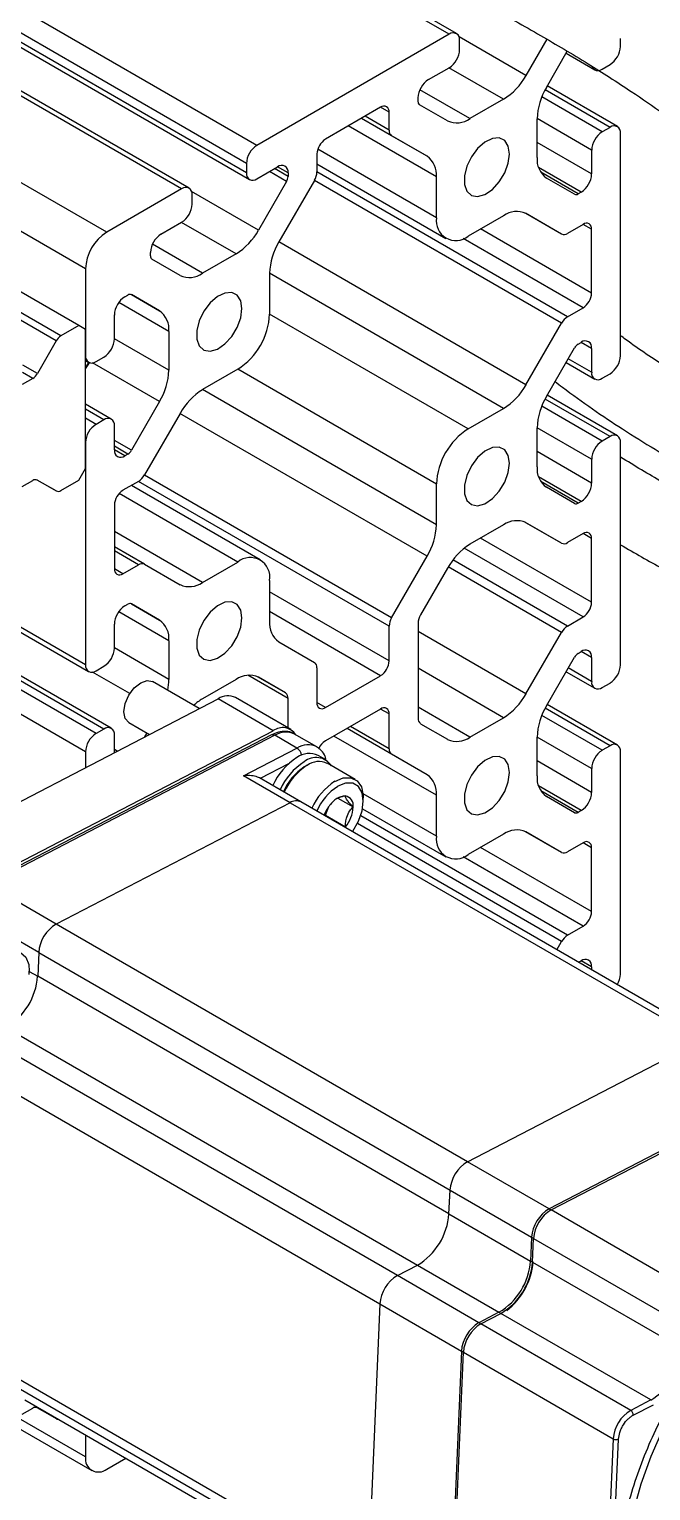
# Model space of a CAD drawing. Header units: millimetres. Extents: x 0 to 279, y 0 to 216.
# Drawn here: x 251.49 to 262.44, y 49.14 to 74.87 of the extents above; entities that cross this region are included whole.
import ezdxf

# ---------------------------------------------------------------- set-up
doc = ezdxf.new("R2010")
doc.units = ezdxf.units.MM

msp = doc.modelspace()

# ---------------------------------------------------------------- linework, layer by layer
at = {"color": 7, "linetype": 'Continuous', "lineweight": 25}
for p, q in [((258.886, 74.779), (141.035, 142.813)), ((259.017, 74.792), (141.166, 142.826)), ((255.499, 72.823), (137.648, 140.857)), ((255.314, 72.503), (137.463, 140.537)), ((255.314, 72.343), (137.463, 140.377)), ((137.517, 140.257), (255.368, 72.223)), ((254.172, 72.057), (136.321, 140.091)), ((254.303, 72.07), (136.452, 140.104)), ((252.852, 71.295), (135.001, 139.329)), ((252.479, 70.648), (134.628, 138.682)), ((252.361, 69.651), (188.63, 106.442)), ((258.886, 74.779), (255.499, 72.823)), ((259.071, 74.512), (259.071, 74.672)), ((260.61, 74.691), (260.241, 74.053)), ((261.907, 74.567), (261.907, 74.705)), ((260.601, 73.845), (260.967, 74.479)), ((260.947, 74.445), (261.452, 74.153)), ((258.523, 73.981), (258.886, 74.191)), ((261.583, 74.166), (261.722, 74.246)), ((261.853, 73.154), (260.615, 73.869)), ((258.338, 73.598), (258.338, 73.661)), ((259.845, 73.635), (259.254, 73.294)), ((257.679, 73.494), (256.707, 72.932)), ((257.829, 73.09), (257.829, 73.407)), ((258.859, 73.255), (258.364, 73.54)), ((260.437, 72.611), (260.437, 73.293)), ((261.722, 73.141), (261.583, 73.061)), ((258.499, 72.631), (257.872, 72.993)), ((261.907, 69.123), (261.907, 73.034)), ((256.557, 72.673), (256.557, 72.356)), ((261.398, 72.741), (261.398, 72.321)), ((255.314, 72.503), (255.314, 72.343)), ((255.499, 72.236), (255.863, 72.446)), ((256.048, 72.339), (256.048, 72.277)), ((256.557, 72.497), (258.827, 71.187)), ((254.172, 72.057), (252.852, 71.295)), ((256.022, 72.188), (255.527, 71.331)), ((256.513, 72.208), (255.887, 71.124)), ((258.663, 71.55), (258.663, 72.269)), ((261.096, 71.963), (260.601, 72.249)), ((254.357, 71.79), (254.357, 71.95)), ((261.213, 72), (261.159, 71.969)), ((259.845, 71.586), (259.222, 71.226)), ((260.867, 71.263), (260.235, 71.629)), ((260.867, 71.263), (260.241, 71.625)), ((253.809, 71.26), (254.172, 71.47)), ((261.248, 71.433), (260.973, 71.274)), ((261.398, 70.224), (261.398, 71.346)), ((253.624, 70.877), (253.624, 70.939)), ((254.145, 70.533), (253.65, 70.819)), ((255.131, 70.914), (254.54, 70.573)), ((252.479, 70.648), (252.479, 69.124)), ((255.723, 70.572), (255.723, 69.853)), ((253.173, 70.158), (253.227, 70.189)), ((253.29, 70.196), (253.785, 69.91)), ((252.988, 69.418), (252.988, 69.838)), ((260.973, 69.806), (261.248, 69.964)), ((252.361, 69.651), (252.047, 69.47)), ((252.479, 69.583), (252.361, 69.651)), ((252.479, 67.133), (252.479, 69.583)), ((253.949, 69.547), (253.949, 68.865)), ((260.241, 68.609), (260.867, 69.694)), ((251.964, 69.382), (251.632, 68.807)), ((260.601, 68.401), (261.096, 69.258)), ((261.159, 69.325), (261.213, 69.356)), ((261.398, 69.249), (261.398, 68.829)), ((252.479, 69.036), (252.533, 69.004)), ((252.479, 68.89), (252.547, 68.998)), ((252.664, 69.017), (252.803, 69.097)), ((260.947, 69.001), (261.452, 68.71)), ((251.549, 68.719), (251.365, 68.613)), ((255.163, 68.883), (254.54, 68.523)), ((261.583, 68.723), (261.722, 68.803)), ((252.933, 68.005), (252.479, 68.268)), ((253.785, 68.314), (253.29, 67.457)), ((259.222, 67.832), (259.845, 68.191)), ((261.853, 67.711), (260.615, 68.425)), ((252.803, 67.992), (252.664, 67.912)), ((254.145, 68.106), (253.518, 67.021)), ((252.988, 67.466), (252.988, 67.885)), ((260.437, 67.167), (260.437, 67.85)), ((261.722, 67.698), (261.583, 67.618)), ((252.479, 67.592), (252.479, 63.68)), ((261.907, 63.68), (261.907, 67.591)), ((253.227, 67.39), (253.173, 67.359)), ((261.398, 67.297), (261.398, 66.877)), ((251.365, 66.817), (251.549, 66.923)), ((251.964, 66.74), (251.63, 66.932)), ((251.632, 66.931), (251.964, 66.74)), ((252.047, 66.748), (252.361, 66.929)), ((252.361, 66.929), (252.479, 67.133)), ((253.413, 66.909), (253.138, 66.751)), ((255.559, 65.528), (253.289, 66.838)), ((258.663, 66.143), (258.663, 66.862)), ((261.096, 66.519), (260.601, 66.805)), ((252.988, 66.491), (252.988, 65.369)), ((261.213, 66.557), (261.159, 66.526)), ((259.845, 66.142), (259.254, 65.801)), ((260.867, 65.82), (260.235, 66.185)), ((260.867, 65.82), (260.241, 66.181)), ((261.248, 65.989), (260.973, 65.83)), ((261.398, 64.78), (261.398, 65.903)), ((248.757, 65.741), (252.533, 63.561)), ((253.518, 65.451), (252.988, 65.758)), ((252.933, 62.562), (248, 65.409)), ((253.138, 65.282), (253.413, 65.441)), ((253.518, 65.451), (254.145, 65.09)), ((254.54, 65.129), (255.163, 65.489)), ((257.872, 64.507), (258.499, 65.591)), ((258.859, 65.383), (258.382, 64.557)), ((255.723, 65.165), (255.723, 64.446)), ((253.173, 64.715), (253.227, 64.746)), ((253.29, 64.752), (253.785, 64.466)), ((252.988, 63.974), (252.988, 64.394)), ((257.829, 63.748), (257.829, 64.359)), ((258.338, 64.41), (258.338, 62.74)), ((260.973, 64.362), (261.248, 64.521)), ((253.949, 64.104), (253.949, 63.422)), ((255.887, 64.084), (256.513, 63.722)), ((260.241, 63.166), (260.867, 64.25)), ((260.601, 62.958), (261.096, 63.815)), ((261.159, 63.881), (261.213, 63.912)), ((252.664, 63.574), (252.803, 63.654)), ((256.557, 63.625), (256.557, 63.014)), ((260.947, 63.557), (261.452, 63.266)), ((261.398, 63.806), (261.398, 63.386)), ((254.484, 62.909), (253.66, 63.385)), ((255.131, 63.421), (254.54, 63.08)), ((256.004, 63.185), (255.527, 63.46)), ((256.707, 62.927), (257.679, 63.488)), ((261.583, 63.279), (261.722, 63.359)), ((248.694, 59.907), (254.814, 63.081)), ((255.787, 62.519), (254.814, 63.081)), ((256.096, 62.539), (255.124, 63.101)), ((256.048, 62.567), (256.048, 63.088)), ((257.679, 62.901), (256.707, 62.339)), ((257.829, 62.203), (257.829, 62.814)), ((261.853, 62.267), (260.615, 62.982)), ((252.803, 62.549), (252.664, 62.469)), ((253.244, 62.663), (253.606, 62.454)), ((258.382, 62.643), (258.859, 62.368)), ((259.254, 62.407), (259.845, 62.748)), ((249.666, 59.346), (255.787, 62.519)), ((255.754, 62.444), (251.152, 60.058)), ((255.816, 62.438), (251.214, 60.052)), ((252.988, 62.134), (252.988, 62.442)), ((253.56, 62.481), (253.518, 62.409)), ((256.205, 62.213), (255.816, 62.438)), ((256.553, 62.236), (256.164, 62.46)), ((260.437, 61.724), (260.437, 62.406)), ((252.479, 62.148), (252.479, 61.87)), ((255.264, 61.725), (256.205, 62.213)), ((256.709, 62.01), (256.58, 62.085)), ((258.499, 61.744), (257.872, 62.106)), ((261.722, 62.254), (261.583, 62.174)), ((261.907, 58.236), (261.907, 62.147)), ((256.384, 61.91), (256.334, 61.881)), ((257.228, 61.662), (256.739, 61.945)), ((261.398, 61.853), (261.398, 61.434)), ((256.083, 61.252), (255.264, 61.725)), ((256.276, 61.265), (255.543, 61.688)), ((256.083, 61.252), (251.963, 59.116)), ((256.083, 61.252), (263.33, 57.068)), ((263.524, 57.081), (256.276, 61.265)), ((256.924, 61.334), (257.196, 61.177)), ((257.374, 61.28), (257.374, 61.338)), ((258.663, 60.662), (258.663, 61.382)), ((261.096, 61.076), (260.601, 61.361)), ((256.694, 61.023), (256.706, 61.03)), ((256.706, 61.03), (256.766, 61.186)), ((256.706, 61.03), (257.06, 60.826)), ((257.361, 61.146), (258.827, 60.3)), ((261.213, 61.113), (261.159, 61.082)), ((257.052, 60.817), (257.06, 60.826)), ((260.867, 60.376), (260.235, 60.741)), ((260.867, 60.376), (260.241, 60.738)), ((259.845, 60.699), (259.222, 60.339)), ((261.248, 60.545), (260.973, 60.387)), ((261.398, 59.336), (261.398, 60.459)), ((251.963, 59.116), (251.144, 59.589)), ((251.654, 58.615), (250.923, 59.037)), ((259.211, 54.932), (251.963, 59.116)), ((260.973, 58.918), (261.248, 59.077)), ((260.784, 58.662), (260.867, 58.807)), ((251.654, 58.615), (251.636, 58.197)), ((251.654, 58.615), (258.902, 54.431)), ((261.166, 58.442), (261.213, 58.469)), ((251.489, 58.229), (251.489, 58.287)), ((258.884, 54.013), (251.636, 58.197)), ((261.398, 58.362), (261.398, 58.308)), ((251.079, 57.295), (258.327, 53.111)), ((257.974, 52.928), (250.726, 57.112)), ((259.211, 54.932), (263.33, 57.068)), ((250.417, 56.611), (257.665, 52.427)), ((264.768, 56.238), (260.649, 54.102)), ((260.684, 54.082), (264.804, 56.218)), ((260.649, 54.102), (259.211, 54.932)), ((258.884, 54.013), (258.902, 54.431)), ((258.902, 54.431), (260.34, 53.601)), ((263.289, 52.578), (260.684, 54.082)), ((258.884, 54.013), (260.322, 53.183)), ((260.34, 53.601), (260.322, 53.183)), ((260.357, 53.163), (260.375, 53.581)), ((260.375, 53.581), (262.979, 52.077)), ((257.974, 52.928), (258.327, 53.111)), ((258.327, 53.111), (259.765, 52.281)), ((260.357, 53.163), (262.961, 51.659)), ((259.412, 52.098), (257.974, 52.928)), ((257.665, 52.427), (257.455, 47.549)), ((257.665, 52.427), (259.103, 51.597)), ((259.765, 52.281), (259.412, 52.098)), ((259.447, 52.078), (259.8, 52.261)), ((262.44, 50.737), (259.8, 52.261)), ((262.087, 50.554), (259.447, 52.078)), ((257.455, 47.549), (250.207, 51.733)), ((250.293, 51.525), (257.541, 47.341)), ((259.103, 51.597), (258.893, 46.719)), ((258.928, 46.699), (259.138, 51.577)), ((259.138, 51.577), (261.778, 50.053)), ((251.41, 50.742), (258.658, 46.557)), ((262.44, 50.737), (262.087, 50.554)), ((251.365, 50.486), (251.549, 50.592)), ((251.964, 50.409), (251.63, 50.602)), ((251.632, 50.6), (251.964, 50.409)), ((262.132, 50.471), (262.485, 50.654)), ((251.217, 50.286), (252.588, 49.495)), ((252.479, 50.125), (252.479, 49.737)), ((261.778, 50.053), (261.591, 45.699)), ((261.685, 45.703), (261.872, 50.05)), ((252.852, 49.521), (253.189, 49.715))]:
    msp.add_line(p, q, dxfattribs=at)
at = {"color": 8, "linetype": 'Continuous', "lineweight": 25}
for p, q in [((252.047, 69.47), (188.63, 106.079)), ((251.964, 69.382), (188.63, 105.943)), ((260.241, 74.053), (259.062, 74.733)), ((259.845, 73.635), (258.884, 74.19)), ((259.254, 73.294), (258.372, 73.804)), ((261.583, 73.061), (260.518, 73.676)), ((261.722, 73.141), (260.577, 73.802)), ((257.829, 73.09), (257.404, 73.335)), ((257.829, 73.407), (257.679, 73.494)), ((258.663, 72.269), (257.11, 73.165)), ((257.872, 72.993), (257.342, 73.299)), ((258.499, 72.631), (257.342, 73.299)), ((261.398, 72.741), (260.437, 73.295)), ((261.398, 72.321), (260.437, 72.876)), ((258.663, 71.55), (256.572, 72.757)), ((256.022, 72.188), (255.719, 72.363)), ((256.048, 72.277), (255.809, 72.414)), ((256.048, 72.339), (255.863, 72.446)), ((260.973, 69.806), (256.557, 72.355)), ((261.213, 72), (260.462, 72.434)), ((261.159, 71.969), (260.5, 72.35)), ((260.867, 69.694), (256.513, 72.208)), ((255.527, 71.331), (254.348, 72.012)), ((255.131, 70.914), (254.17, 71.468)), ((261.398, 70.224), (259.442, 71.353)), ((261.398, 71.346), (261.248, 71.433)), ((254.54, 70.573), (253.658, 71.082)), ((260.241, 68.609), (255.887, 71.123)), ((261.248, 69.964), (259.135, 71.184)), ((259.845, 68.191), (255.723, 70.571)), ((253.949, 69.547), (253.066, 70.057)), ((253.785, 69.91), (253.288, 70.197)), ((259.222, 67.832), (255.723, 69.852)), ((253.949, 68.865), (252.988, 69.42)), ((261.398, 69.249), (261.213, 69.356)), ((251.632, 68.807), (251.372, 68.957)), ((252.479, 68.904), (252.54, 69.001)), ((253.785, 68.314), (252.605, 68.994)), ((261.398, 68.829), (260.986, 69.067)), ((251.549, 68.719), (251.366, 68.825)), ((258.663, 66.862), (255.163, 68.883)), ((258.663, 66.143), (254.54, 68.523)), ((261.583, 67.618), (260.518, 68.232)), ((261.722, 67.698), (260.577, 68.358)), ((252.803, 67.992), (252.479, 68.179)), ((252.664, 67.912), (252.479, 68.019)), ((258.499, 65.591), (254.144, 68.105)), ((261.398, 67.297), (260.437, 67.852)), ((253.29, 67.457), (252.988, 67.631)), ((253.227, 67.39), (252.988, 67.528)), ((253.173, 67.359), (252.988, 67.466)), ((261.398, 66.877), (260.437, 67.432)), ((257.829, 64.359), (253.412, 66.909)), ((257.872, 64.507), (253.518, 67.02)), ((261.213, 66.557), (260.462, 66.99)), ((261.159, 66.526), (260.5, 66.906)), ((255.163, 65.489), (253.072, 66.696)), ((254.54, 65.129), (252.988, 66.025)), ((261.398, 64.78), (259.442, 65.909)), ((261.398, 65.903), (261.248, 65.989)), ((252.479, 63.68), (248.833, 65.785)), ((253.413, 65.441), (252.988, 65.686)), ((261.248, 64.521), (259.152, 65.731)), ((253.138, 65.282), (252.988, 65.369)), ((260.867, 64.25), (258.87, 65.403)), ((260.973, 64.362), (258.954, 65.527)), ((252.803, 62.549), (248, 65.321)), ((252.664, 62.469), (248, 65.161)), ((257.829, 63.748), (255.723, 64.963)), ((252.479, 62.148), (248, 64.733)), ((253.949, 64.104), (253.066, 64.613)), ((253.785, 64.466), (253.288, 64.753)), ((257.679, 63.488), (255.723, 64.618)), ((260.241, 63.166), (258.338, 64.264)), ((253.949, 63.422), (252.988, 63.976)), ((261.398, 63.806), (261.213, 63.912)), ((253.261, 63.172), (252.605, 63.551)), ((259.845, 62.748), (258.338, 63.618)), ((261.398, 63.386), (260.986, 63.624)), ((256.048, 63.088), (255.342, 63.495)), ((256.004, 63.185), (255.521, 63.463)), ((256.707, 62.927), (256.557, 63.014)), ((257.829, 62.814), (257.679, 62.901)), ((259.254, 62.407), (258.338, 62.936)), ((261.583, 62.174), (260.518, 62.788)), ((261.722, 62.254), (260.577, 62.915)), ((257.872, 62.106), (257.087, 62.559)), ((258.499, 61.744), (257.087, 62.559)), ((257.829, 62.203), (257.149, 62.595)), ((258.663, 61.382), (256.855, 62.425)), ((261.398, 61.853), (260.437, 62.408)), ((253.037, 62.159), (252.988, 62.188)), ((256.056, 61.937), (255.558, 61.679)), ((261.398, 61.434), (260.437, 61.988)), ((261.213, 61.113), (260.462, 61.546)), ((258.663, 60.662), (257.37, 61.408)), ((261.159, 61.082), (260.5, 61.462)), ((260.973, 58.918), (257.328, 61.023)), ((260.867, 58.807), (257.269, 60.884)), ((261.398, 59.336), (259.442, 60.466)), ((261.398, 60.459), (261.248, 60.545)), ((261.248, 59.077), (259.135, 60.297)), ((261.398, 58.362), (261.213, 58.469)), ((251.489, 58.282), (251.636, 58.197)), ((252.479, 49.737), (251.296, 50.42))]:
    msp.add_line(p, q, dxfattribs=at)
at = {"color": 7, "linetype": 'Continuous', "lineweight": 25, "flags": 128}
for points in [[(261.408, 74.21), (261.412, 74.199), (261.429, 74.172), (261.452, 74.153), (261.48, 74.143), (261.512, 74.142), (261.547, 74.149), (261.583, 74.166)], [(259.951, 72.671), (259.929, 72.809), (259.866, 72.907), (259.769, 72.954), (259.648, 72.945), (259.517, 72.882), (259.389, 72.771), (259.278, 72.624), (259.197, 72.457), (259.155, 72.288), (259.155, 72.136), (259.197, 72.016), (259.278, 71.943), (259.389, 71.923), (259.517, 71.96), (259.648, 72.048), (259.769, 72.179), (259.866, 72.338), (259.929, 72.508), (259.951, 72.671)], [(255.236, 69.95), (255.215, 70.088), (255.152, 70.185), (255.055, 70.232), (254.934, 70.224), (254.803, 70.161), (254.675, 70.049), (254.564, 69.902), (254.483, 69.735), (254.441, 69.567), (254.441, 69.414), (254.483, 69.295), (254.564, 69.221), (254.675, 69.202), (254.803, 69.238), (254.934, 69.327), (255.055, 69.458), (255.152, 69.617), (255.215, 69.787), (255.236, 69.95)], [(259.951, 67.228), (259.929, 67.365), (259.866, 67.463), (259.769, 67.51), (259.648, 67.502), (259.517, 67.438), (259.389, 67.327), (259.278, 67.18), (259.197, 67.013), (259.155, 66.844), (259.155, 66.692), (259.197, 66.573), (259.278, 66.499), (259.389, 66.48), (259.517, 66.516), (259.648, 66.605), (259.769, 66.735), (259.866, 66.895), (259.929, 67.065), (259.951, 67.228)], [(255.236, 64.506), (255.215, 64.644), (255.152, 64.742), (255.055, 64.789), (254.934, 64.78), (254.803, 64.717), (254.675, 64.606), (254.564, 64.459), (254.483, 64.292), (254.441, 64.123), (254.441, 63.971), (254.483, 63.851), (254.564, 63.778), (254.675, 63.758), (254.803, 63.795), (254.934, 63.883), (255.055, 64.014), (255.152, 64.173), (255.215, 64.344), (255.236, 64.506)], [(253.244, 62.663), (253.244, 62.663), (253.18, 62.737), (253.157, 62.854), (253.18, 62.997), (253.244, 63.144), (253.339, 63.273), (253.452, 63.364), (253.565, 63.404), (253.66, 63.385)], [(259.951, 61.784), (259.929, 61.922), (259.866, 62.019), (259.769, 62.067), (259.648, 62.058), (259.517, 61.995), (259.389, 61.884), (259.278, 61.736), (259.197, 61.57), (259.155, 61.401), (259.155, 61.248), (259.197, 61.129), (259.278, 61.056), (259.389, 61.036), (259.517, 61.072), (259.648, 61.161), (259.769, 61.292), (259.866, 61.451), (259.929, 61.621), (259.951, 61.784)], [(256.874, 61.627), (257.021, 61.687), (257.156, 61.69), (257.265, 61.636), (257.34, 61.529), (257.373, 61.38), (257.374, 61.338)], [(257.182, 60.742), (257.189, 60.752), (257.288, 60.925), (257.352, 61.107), (257.374, 61.28), (257.352, 61.428), (257.288, 61.536), (257.189, 61.594), (257.063, 61.595), (256.924, 61.541)], [(251.068, 58.614), (251.21, 58.644), (251.333, 58.616), (251.425, 58.534), (251.478, 58.403), (251.489, 58.287)]]:
    msp.add_lwpolyline(points, dxfattribs=at)
at = {"color": 8, "linetype": 'Continuous', "lineweight": 25, "flags": 128}
msp.add_lwpolyline([(268.218, 52.898), (268.11, 53.053), (267.893, 53.284), (267.643, 53.465), (267.363, 53.594), (267.055, 53.669), (266.725, 53.689), (266.377, 53.653), (266.014, 53.564), (265.643, 53.42), (265.266, 53.225), (264.89, 52.981), (264.519, 52.69), (264.158, 52.357), (263.811, 51.986), (263.483, 51.582), (263.178, 51.15), (262.901, 50.695), (262.654, 50.224), (262.441, 49.742), (262.265, 49.255), (262.127, 48.771), (262.03, 48.294), (261.975, 47.832)], dxfattribs=at)
at = {"color": 7, "linetype": 'Continuous', "lineweight": 25}
for centre, radius, start, end in [((258.959, 74.69), 0.114, 350.786, 129.2033), ((258.67, 74.53), 0.402, 302.6055, 357.3945), ((261.505, 74.585), 0.402, 302.6055, 357.3945), ((258.739, 73.642), 0.402, 122.6055, 177.3945), ((259.241, 74.604), 1.142, 301.9547, 331.1444), ((261.579, 73.254), 1.142, 148.8563, 178.0435), ((258.401, 73.592), 0.0637, 174.3796, 234.302), ((257.737, 73.422), 0.0924, 350.786, 129.2033), ((257.935, 73.079), 0.106, 174.3796, 234.302), ((259.023, 73.618), 0.398, 245.686, 305.6182), ((261.794, 73.053), 0.114, 350.786, 129.2033), ((255.716, 72.485), 0.402, 122.6055, 177.3945), ((256.882, 72.658), 0.325, 122.6055, 177.3945), ((261.8, 72.722), 0.402, 122.6055, 177.3945), ((258.266, 72.308), 0.398, 354.3796, 54.302), ((260.833, 72.572), 0.398, 174.3796, 234.302), ((255.427, 72.324), 0.114, 170.786, 309.2033), ((255.935, 72.357), 0.114, 350.786, 129.2033), ((256.252, 72.366), 0.305, 328.8563, 358.0435), ((260.996, 72.339), 0.402, 302.6055, 357.3945), ((254.245, 71.969), 0.114, 350.786, 129.2033), ((255.865, 72.283), 0.183, 328.8563, 358.0435), ((253.956, 71.808), 0.402, 302.6055, 357.3945), ((261.122, 72.021), 0.0637, 245.686, 305.6182), ((259.004, 71.494), 0.346, 170.786, 309.2033), ((260.077, 71.262), 0.398, 65.686, 125.6182), ((253.29, 70.611), 0.812, 122.6055, 177.3945), ((254.527, 71.883), 1.142, 301.9547, 331.1444), ((260.911, 71.36), 0.106, 245.686, 305.6182), ((261.306, 71.361), 0.0924, 350.786, 129.2033), ((254.025, 70.921), 0.402, 122.6055, 177.3945), ((256.865, 70.533), 1.142, 148.8563, 178.0435), ((253.687, 70.871), 0.0637, 174.3796, 234.302), ((254.309, 70.896), 0.398, 245.686, 305.6182), ((253.389, 69.819), 0.402, 122.6055, 177.3945), ((253.264, 70.137), 0.0637, 65.686, 125.6182), ((261.073, 70.238), 0.325, 302.6055, 357.3945), ((253.552, 69.586), 0.398, 354.3796, 54.302), ((254.508, 69.908), 1.217, 302.6055, 357.3945), ((261.135, 69.546), 0.305, 121.9547, 151.1444), ((252.174, 69.266), 0.24, 121.9547, 151.1444), ((252.586, 69.436), 0.402, 302.6055, 357.3945), ((261.256, 69.17), 0.183, 121.9547, 151.1444), ((261.285, 69.268), 0.114, 350.786, 129.2033), ((252.592, 69.106), 0.114, 170.786, 309.2033), ((261.505, 69.141), 0.402, 302.6055, 357.3945), ((251.422, 68.923), 0.24, 301.9547, 331.1444), ((252.807, 68.904), 1.142, 328.8563, 358.0435), ((261.511, 68.811), 0.114, 170.786, 309.2033), ((255.145, 67.554), 1.142, 121.9547, 151.1444), ((259.241, 69.16), 1.142, 301.9547, 331.1444), ((261.579, 67.811), 1.142, 148.8563, 178.0435), ((252.875, 67.904), 0.114, 350.786, 129.2033), ((252.88, 67.573), 0.402, 122.6055, 177.3945), ((259.878, 66.807), 1.217, 122.6055, 177.3945), ((261.794, 67.609), 0.114, 350.786, 129.2033), ((253.1, 67.447), 0.114, 170.786, 309.2033), ((253.13, 67.545), 0.183, 301.9547, 331.1444), ((261.8, 67.279), 0.402, 122.6055, 177.3945), ((260.833, 67.128), 0.398, 174.3796, 234.302), ((251.598, 66.855), 0.0838, 65.686, 125.6182), ((253.251, 67.168), 0.305, 301.9547, 331.1444), ((251.998, 66.816), 0.0838, 245.686, 305.6182), ((253.313, 66.477), 0.325, 122.6055, 177.3945), ((260.996, 66.895), 0.402, 302.6055, 357.3945), ((261.122, 66.577), 0.0637, 245.686, 305.6182), ((257.521, 66.182), 1.142, 328.8563, 358.0435), ((260.077, 65.819), 0.398, 65.686, 125.6182), ((261.306, 65.917), 0.0924, 350.786, 129.2033), ((259.859, 64.832), 1.142, 121.9547, 151.1444), ((260.911, 65.917), 0.106, 245.686, 305.6182), ((253.079, 65.354), 0.0924, 170.786, 309.2033), ((253.475, 65.354), 0.106, 65.686, 125.6182), ((255.382, 65.221), 0.346, 350.786, 129.2033), ((254.309, 65.453), 0.398, 245.686, 305.6182), ((253.389, 64.376), 0.402, 122.6055, 177.3945), ((253.264, 64.694), 0.0637, 65.686, 125.6182), ((261.073, 64.795), 0.325, 302.6055, 357.3945), ((253.552, 64.143), 0.398, 354.3796, 54.302), ((256.119, 64.407), 0.398, 174.3796, 234.302), ((258.134, 64.349), 0.305, 148.8563, 178.0435), ((258.643, 64.399), 0.305, 148.8563, 178.0435), ((261.135, 64.103), 0.305, 121.9547, 151.1444), ((252.586, 63.993), 0.402, 302.6055, 357.3945), ((261.256, 63.726), 0.183, 121.9547, 151.1444), ((261.285, 63.824), 0.114, 350.786, 129.2033), ((252.592, 63.662), 0.114, 170.786, 309.2033), ((256.451, 63.636), 0.106, 354.3796, 54.302), ((257.504, 63.762), 0.325, 302.6055, 357.3945), ((261.505, 63.698), 0.402, 302.6055, 357.3945), ((253.043, 63.428), 0.906, 347.4375, 359.5922), ((255.363, 63.097), 0.398, 65.686, 125.6182), ((261.511, 63.368), 0.114, 170.786, 309.2033), ((254.999, 62.299), 0.906, 120.4052, 132.5571), ((254.987, 62.813), 0.319, 64.5787, 122.773), ((255.942, 63.098), 0.106, 354.3796, 54.302), ((259.241, 63.717), 1.142, 301.9547, 331.1444), ((256.648, 62.999), 0.0924, 170.786, 309.2033), ((257.737, 62.829), 0.0924, 350.786, 129.2033), ((261.579, 62.367), 1.142, 148.8563, 178.0435), ((252.875, 62.46), 0.114, 350.786, 129.2033), ((255.952, 62.294), 0.28, 33.6457, 126.1493), ((258.444, 62.73), 0.106, 174.3796, 234.302), ((252.88, 62.13), 0.402, 122.6055, 177.3945), ((256.878, 62.07), 0.32, 122.4934, 155.1589), ((259.023, 62.73), 0.398, 245.686, 305.6182), ((261.794, 62.166), 0.114, 350.786, 129.2033), ((256.823, 61.083), 1.146, 122.6742, 155.8145), ((256.424, 61.748), 0.371, 65.1139, 126.1966), ((256.542, 61.726), 0.322, 33.1356, 130.1547), ((257.935, 62.192), 0.106, 174.3796, 234.302), ((261.8, 61.835), 0.402, 122.6055, 177.3945), ((256.953, 61.008), 1.146, 122.6742, 155.8145), ((256.868, 61.054), 0.984, 122.8272, 156.6023), ((256.973, 60.995), 1.088, 122.7469, 156.0555), ((256.591, 61.63), 0.347, 64.8242, 126.4863), ((257.462, 60.713), 1.088, 122.7469, 156.0555), ((257.457, 60.713), 0.984, 122.8272, 156.6023), ((258.266, 61.421), 0.398, 354.3796, 54.302), ((260.833, 61.685), 0.398, 174.3796, 234.302), ((256.19, 61.085), 0.199, 64.5787, 122.773), ((257.081, 61.02), 0.351, 93.4295, 146.5651), ((257.029, 61.204), 0.169, 350.7481, 79.4532), ((260.996, 61.452), 0.402, 302.6055, 357.3945), ((257.297, 60.804), 0.654, 141.2414, 159.851), ((256.606, 61.204), 0.591, 320.2279, 357.3607), ((261.122, 61.134), 0.0637, 245.686, 305.6182), ((260.077, 60.375), 0.398, 65.686, 125.6182), ((259.004, 60.607), 0.346, 170.786, 309.2033), ((261.306, 60.474), 0.0924, 350.786, 129.2033), ((260.911, 60.473), 0.106, 245.686, 305.6182), ((261.073, 59.351), 0.325, 302.6055, 357.3945), ((252.291, 58.568), 0.639, 120.873, 175.7597), ((261.135, 58.659), 0.305, 121.9547, 151.1444), ((261.285, 58.38), 0.114, 350.786, 129.2033), ((250.489, 58.282), 1.15, 300.873, 355.7597), ((261.523, 58.25), 0.384, 328.0607, 357.8419), ((259.539, 54.384), 0.639, 120.873, 175.7597), ((260.977, 53.554), 0.639, 120.873, 175.7597), ((261.012, 53.534), 0.639, 120.873, 175.7597), ((257.737, 54.098), 1.15, 300.873, 355.7597), ((260.407, 53.723), 0.139, 241.0716, 260.7615), ((259.175, 53.268), 1.15, 300.873, 355.7597), ((259.21, 53.248), 1.15, 300.873, 355.7597), ((259.17, 53.265), 1.2, 307.5681, 355.3449), ((260.389, 53.305), 0.139, 241.0716, 260.7615), ((258.302, 52.38), 0.639, 120.873, 175.7597), ((259.74, 51.55), 0.639, 120.873, 175.7597), ((259.775, 51.53), 0.639, 120.873, 175.7597), ((261.843, 51.731), 1.16, 301.0189, 350.536), ((251.598, 50.524), 0.0838, 65.686, 125.6182), ((262.415, 50.006), 0.639, 120.873, 175.7597), ((262.034, 50.472), 0.0982, 359.6581, 57.0198), ((251.994, 50.463), 0.0625, 240.9387, 275.1506), ((261.828, 50.148), 0.107, 242.2459, 294.3462), ((252.707, 49.7), 0.231, 170.786, 309.2033)]:
    msp.add_arc(centre, radius, start, end, dxfattribs=at)
at = {"color": 8, "linetype": 'Continuous', "lineweight": 25}
for centre, radius, start, end in [((255.779, 62.385), 0.0644, 55.1143, 113.0311), ((256.01, 62.136), 0.359, 64.5787, 122.773), ((256.399, 61.914), 0.357, 63.4788, 122.8621), ((256.105, 62.059), 0.184, 8.9896, 57.1024), ((260.589, 54.003), 0.116, 40.7377, 59.2518), ((259.706, 52.182), 0.116, 40.7741, 59.253), ((259.353, 51.999), 0.116, 40.7377, 59.2518), ((259.167, 51.712), 0.131, 240.7222, 257.47)]:
    msp.add_arc(centre, radius, start, end, dxfattribs=at)
at = {"color": 7, "linetype": 'Continuous', "lineweight": 25}
for points, knots in [([(268.663, 67.06), (268.673, 67.075), (268.725, 67.158), (268.789, 67.338), (268.856, 67.598), (268.88, 67.878), (268.867, 68.143), (268.827, 68.389), (268.758, 68.656), (268.635, 68.979), (268.442, 69.353), (268.19, 69.766), (267.896, 70.212), (267.554, 70.707), (267.159, 71.246), (266.695, 71.843), (266.179, 72.463), (265.607, 73.105), (264.985, 73.755), (264.343, 74.379), (263.718, 74.942), (263.196, 75.383), (262.749, 75.742), (262.318, 76.075), (261.842, 76.423), (261.316, 76.79), (260.746, 77.164), (260.086, 77.573), (259.625, 77.833), (259.376, 77.973)], [0, 0, 0, 0, 0.005845, 0.03095, 0.058535, 0.086996, 0.111768, 0.132727, 0.155025, 0.187329, 0.225341, 0.265356, 0.304304, 0.342683, 0.389825, 0.436684, 0.4844, 0.533229, 0.583592, 0.633684, 0.679929, 0.721951, 0.747455, 0.777155, 0.815625, 0.851029, 0.892878, 0.942144, 1, 1, 1, 1]), ([(261.907, 65.792), (262.155, 65.648), (262.704, 65.331), (263.536, 64.931), (264.405, 64.587), (265.224, 64.364), (265.985, 64.27), (266.693, 64.307), (267.282, 64.464), (267.765, 64.705), (268.133, 64.991), (268.415, 65.346), (268.601, 65.747), (268.699, 66.177), (268.714, 66.628), (268.669, 67.064), (268.577, 67.514), (268.428, 68.015), (268.221, 68.554), (267.958, 69.14), (267.649, 69.743), (267.299, 70.368), (266.934, 70.959), (266.539, 71.533), (266.089, 72.103), (265.652, 72.581), (265.259, 72.972), (264.924, 73.283), (264.539, 73.619), (264.085, 73.987), (263.555, 74.386), (262.905, 74.842), (262.128, 75.344), (261.23, 75.881), (260.268, 76.418), (259.351, 76.915), (258.762, 77.245), (258.473, 77.406)], [0, 0, 0, 0, 0.0356449, 0.0787279, 0.122445, 0.1657368, 0.2055882, 0.2447018, 0.2841958, 0.3094617, 0.3355551, 0.3630704, 0.3864931, 0.4128745, 0.4394088, 0.4620081, 0.4851554, 0.5116381, 0.5387745, 0.5636479, 0.5929987, 0.6192326, 0.6441741, 0.6672109, 0.6902624, 0.7150351, 0.7281192, 0.7417425, 0.7572265, 0.7752689, 0.7959237, 0.819234, 0.8506825, 0.8856673, 0.9234285, 0.96239, 1, 1, 1, 1]), ([(257.807, 76.251), (258.099, 76.088), (258.685, 75.759), (259.605, 75.266), (260.472, 74.777), (261.302, 74.286), (262.03, 73.822), (262.642, 73.4), (263.141, 73.031), (263.625, 72.647), (264.082, 72.251), (264.515, 71.837), (264.883, 71.449), (265.204, 71.074), (265.487, 70.705), (265.781, 70.284), (266.087, 69.796), (266.406, 69.238), (266.684, 68.706), (266.919, 68.206), (267.106, 67.747), (267.245, 67.326), (267.331, 66.971), (267.373, 66.667), (267.375, 66.412), (267.341, 66.214), (267.278, 66.063), (267.195, 65.956), (267.08, 65.861), (266.934, 65.779), (266.764, 65.712), (266.573, 65.661), (266.34, 65.625), (266.021, 65.615), (265.61, 65.658), (265.137, 65.766), (264.676, 65.916), (264.249, 66.084), (263.83, 66.271), (263.305, 66.53), (262.663, 66.876), (262.154, 67.184), (261.907, 67.334)], [0, 0, 0, 0, 0.038585, 0.077536, 0.114888, 0.149393, 0.180335, 0.203201, 0.223411, 0.241056, 0.262959, 0.281452, 0.298835, 0.315282, 0.33097, 0.347148, 0.370757, 0.396118, 0.423784, 0.447165, 0.472548, 0.498688, 0.52186, 0.542822, 0.567067, 0.593005, 0.615789, 0.63848, 0.659959, 0.680859, 0.700687, 0.7188, 0.738519, 0.762098, 0.794435, 0.826354, 0.854329, 0.878384, 0.899935, 0.923351, 0.962668, 1, 1, 1, 1]), ([(267.198, 67.452), (267.178, 67.443), (267.103, 67.408), (266.925, 67.369), (266.668, 67.345), (266.391, 67.356), (266.129, 67.389), (265.875, 67.44), (265.659, 67.495), (265.41, 67.568), (265.086, 67.68), (264.647, 67.857), (264.12, 68.103), (263.472, 68.448), (262.754, 68.887), (262.211, 69.245), (261.936, 69.451), (261.907, 69.472)], [0, 0, 0, 0, 0.025974, 0.1003, 0.172484, 0.242661, 0.303101, 0.352956, 0.39168, 0.42642, 0.48846, 0.562864, 0.64999, 0.748645, 0.874536, 0.986854, 1, 1, 1, 1]), ([(260.753, 68.665), (260.797, 68.633), (261.193, 68.33), (261.976, 67.793), (262.938, 67.214), (263.762, 66.794), (264.399, 66.513), (264.977, 66.302), (265.458, 66.165), (265.845, 66.084), (266.198, 66.034), (266.571, 66.012), (266.944, 66.023), (267.179, 66.072), (267.285, 66.095)], [0, 0, 0, 0, 0.018511, 0.170451, 0.337043, 0.437372, 0.535766, 0.624994, 0.705165, 0.762955, 0.815741, 0.87446, 0.943629, 1, 1, 1, 1]), ([(256.163, 62.456), (256.156, 62.462), (256.114, 62.495), (256.012, 62.511), (255.881, 62.501), (255.795, 62.463), (255.754, 62.444)], [0, 0, 0, 0, 0.068625, 0.389244, 0.707208, 1, 1, 1, 1]), ([(256.716, 62.011), (256.712, 62.029), (256.699, 62.092), (256.645, 62.171), (256.583, 62.211), (256.557, 62.228)], [0, 0, 0, 0, 0.184364, 0.6622, 1, 1, 1, 1]), ([(255.542, 61.687), (255.531, 61.693), (255.496, 61.712), (255.398, 61.732), (255.312, 61.731), (255.264, 61.725), (255.264, 61.725)], [0, 0, 0, 0, 0.173455, 0.547092, 0.994961, 1, 1, 1, 1]), ([(257.06, 61.371), (257.04, 61.366), (256.979, 61.353), (256.914, 61.335), (256.888, 61.313), (256.887, 61.313)], [0, 0, 0, 0, 0.31199, 0.987221, 1, 1, 1, 1]), ([(257.196, 61.177), (257.178, 61.195), (257.142, 61.232), (257.092, 61.291), (257.063, 61.339), (257.061, 61.361), (257.06, 61.371)], [0, 0, 0, 0, 0.216453, 0.440306, 0.751896, 1, 1, 1, 1]), ([(257.06, 60.826), (257.06, 60.855), (257.062, 60.914), (257.083, 61.013), (257.129, 61.105), (257.175, 61.155), (257.196, 61.177)], [0, 0, 0, 0, 0.216453, 0.440306, 0.751896, 1, 1, 1, 1]), ([(261.857, 47.812), (261.873, 47.971), (261.905, 48.29), (262.011, 48.793), (262.158, 49.307), (262.352, 49.828), (262.585, 50.344), (262.853, 50.841), (263.15, 51.317), (263.369, 51.609), (263.478, 51.754)], [0, 0, 0, 0, 0.123286, 0.246553, 0.373296, 0.5, 0.626743, 0.753448, 0.876733, 1, 1, 1, 1]), ([(261.872, 50.05), (261.877, 50.089), (261.885, 50.148), (261.918, 50.232), (261.941, 50.274), (261.954, 50.296), (261.956, 50.298), (261.981, 50.338), (262.024, 50.392), (262.071, 50.431), (262.094, 50.448), (262.109, 50.459), (262.124, 50.467), (262.132, 50.471)], [0, 0, 0, 0, 0.239396, 0.369568, 0.499903, 0.500532, 0.505193, 0.517877, 0.759375, 0.879575, 0.885602, 0.93951, 1, 1, 1, 1])]:
    msp.add_open_spline(points, degree=3, knots=knots, dxfattribs=at)

doc.saveas('drawing.dxf')
